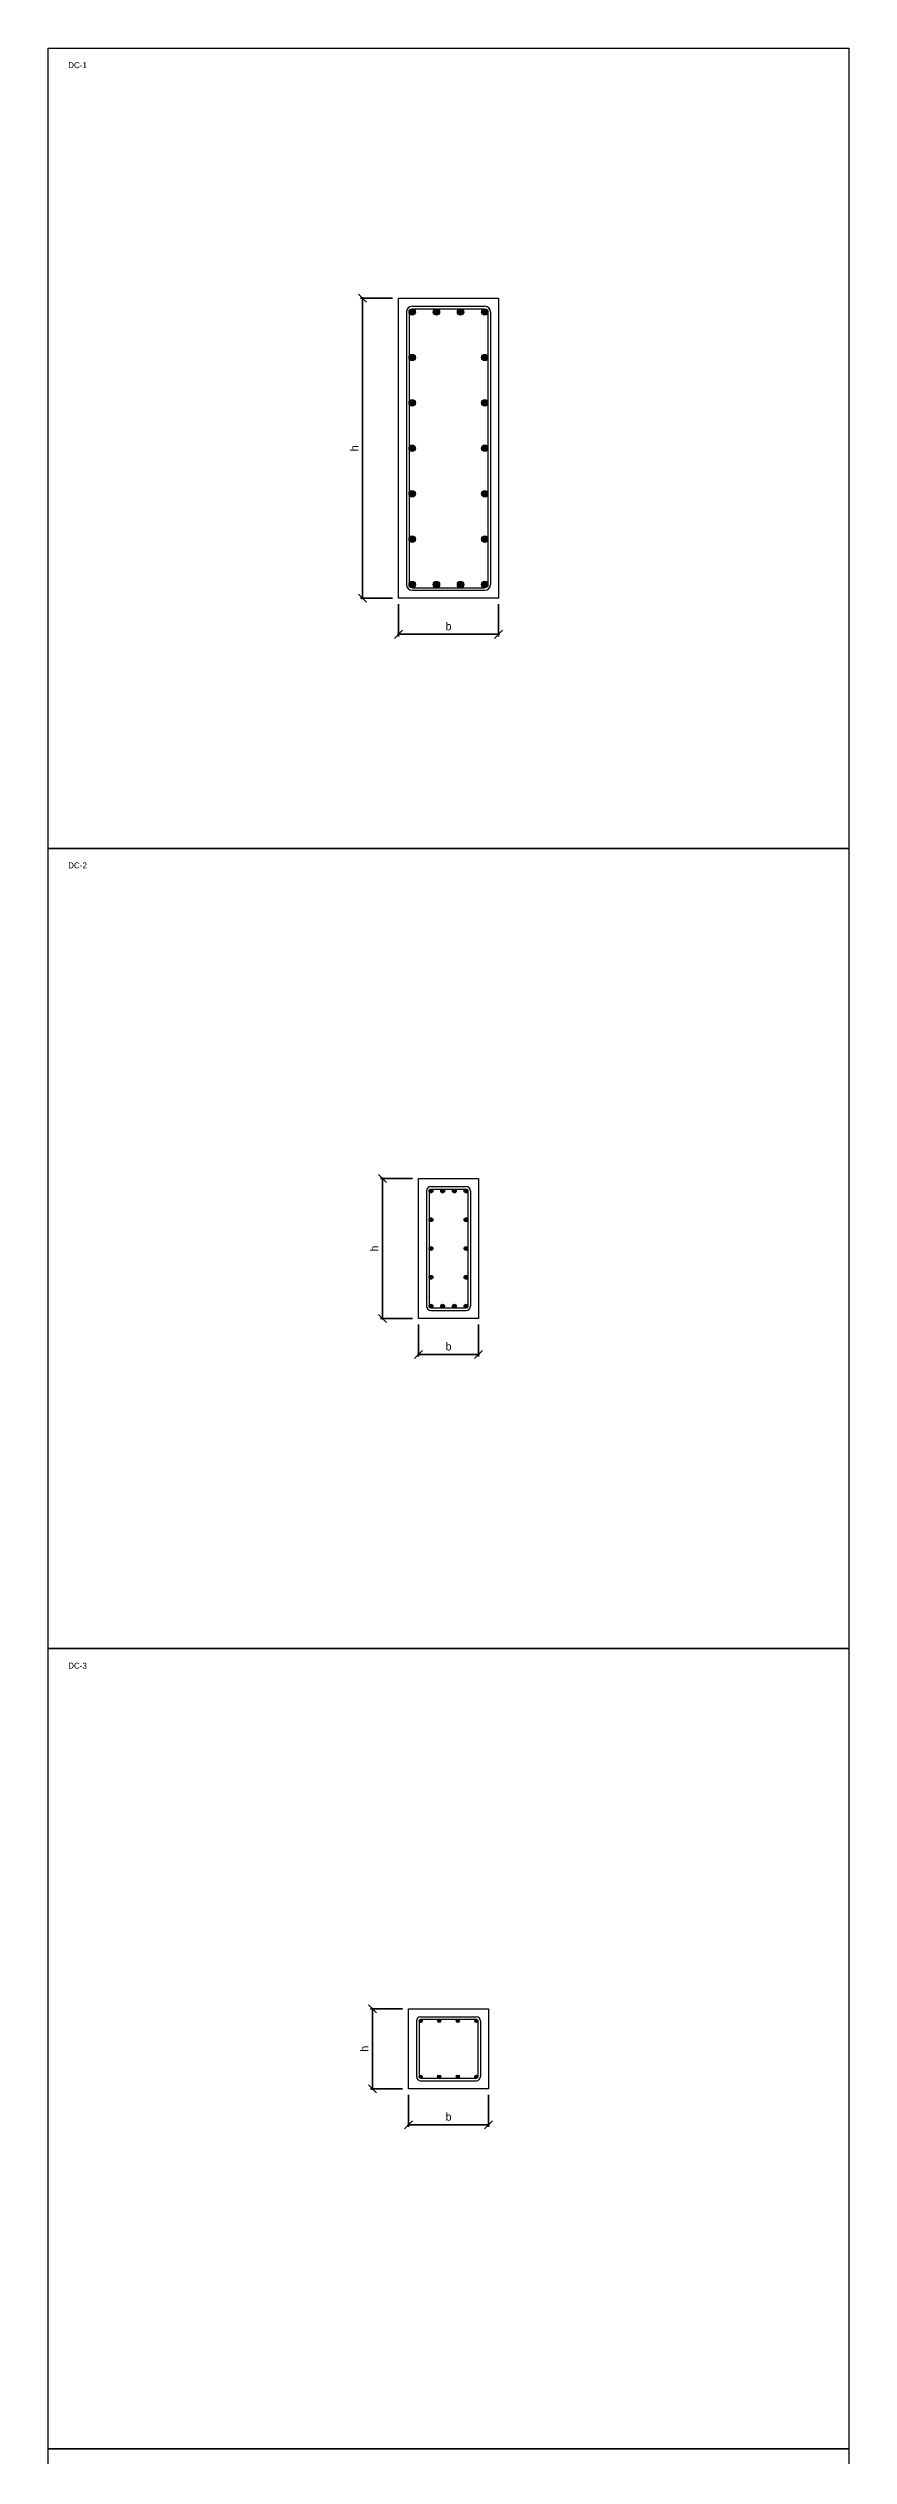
# Model space of a CAD drawing. Header units: metres. Extents: x 100 to 4100, y -23900 to 100.
# Drawn here: x 100 to 4100, y -11935 to 100 of the extents above; entities that cross this region are included whole.
import ezdxf

# ---------------------------------------------------------------- set-up
doc = ezdxf.new("R2010")
doc.units = ezdxf.units.M
for name, color, linetype in [('Column', 3, 'Continuous'), ('DetailArea', 7, 'Continuous'), ('Rebar', 1, 'Continuous')]:
    doc.layers.add(name, color=color, linetype=linetype)
doc.styles.add('LiberationSerif', font='LiberationSerif-Regular.ttf')
doc.styles.add('OpenSansCondensed-Light', font='OpenSansCondensed-Light.ttf')
doc.dimstyles.new('EZDXF', dxfattribs={"dimtxt": 0.25, "dimasz": 0.175, "dimexe": 0.375, "dimexo": 0.125, "dimgap": 0.1, "dimtad": 1, "dimlfac": 100, "dimzin": 12, "dimdsep": 46, "dimtxsty": 'OpenSansCondensed-Light', "dimblk": 'ARCHTICK', "dimcen": 2.5, "dimazin": 3, "dimtfac": 0.5, "dimtmove": 2, "dimatfit": 3})

# ---------------------------------------------------------------- blocks, each defined once
blk = doc.blocks.new('_ARCHTICK')
at = {"color": 0, "linetype": 'BYBLOCK', "const_width": 0.15}
blk.add_lwpolyline([(-0.5, -0.5), (0.5, 0.5)], dxfattribs=at)

msp = doc.modelspace()

# ---------------------------------------------------------------- hatches: boundary and pattern name
h = msp.add_hatch(color=1)
h.dxf.hatch_style = 1
edge = h.paths.add_edge_path()
edge.add_ellipse((1918.83, -1218.83), major_axis=(16.13, 0), ratio=1, start_angle=0, end_angle=360)
h = msp.add_hatch(color=1)
h.dxf.hatch_style = 1
edge = h.paths.add_edge_path()
edge.add_ellipse((2039.61, -1218.83), major_axis=(16.13, 0), ratio=1, start_angle=0, end_angle=360)
h = msp.add_hatch(color=1)
h.dxf.hatch_style = 1
edge = h.paths.add_edge_path()
edge.add_ellipse((2160.39, -1218.83), major_axis=(16.13, 0), ratio=1, start_angle=0, end_angle=360)
h = msp.add_hatch(color=1)
h.dxf.hatch_style = 1
edge = h.paths.add_edge_path()
edge.add_ellipse((2281.17, -1218.83), major_axis=(16.13, 0), ratio=1, start_angle=0, end_angle=360)
h = msp.add_hatch(color=1)
h.dxf.hatch_style = 1
edge = h.paths.add_edge_path()
edge.add_ellipse((1918.83, -1445.88667), major_axis=(16.13, 0), ratio=1, start_angle=0, end_angle=360)
h = msp.add_hatch(color=1)
h.dxf.hatch_style = 1
edge = h.paths.add_edge_path()
edge.add_ellipse((2281.17, -1445.88667), major_axis=(16.13, 0), ratio=1, start_angle=0, end_angle=360)
h = msp.add_hatch(color=1)
h.dxf.hatch_style = 1
edge = h.paths.add_edge_path()
edge.add_ellipse((1918.83, -1672.94333), major_axis=(16.13, 0), ratio=1, start_angle=0, end_angle=360)
h = msp.add_hatch(color=1)
h.dxf.hatch_style = 1
edge = h.paths.add_edge_path()
edge.add_ellipse((2281.17, -1672.94333), major_axis=(16.13, 0), ratio=1, start_angle=0, end_angle=360)
h = msp.add_hatch(color=1)
h.dxf.hatch_style = 1
edge = h.paths.add_edge_path()
edge.add_ellipse((1918.83, -1900), major_axis=(16.13, 0), ratio=1, start_angle=0, end_angle=360)
h = msp.add_hatch(color=1)
h.dxf.hatch_style = 1
edge = h.paths.add_edge_path()
edge.add_ellipse((2281.17, -1900), major_axis=(16.13, 0), ratio=1, start_angle=0, end_angle=360)
h = msp.add_hatch(color=1)
h.dxf.hatch_style = 1
edge = h.paths.add_edge_path()
edge.add_ellipse((1918.83, -2127.05667), major_axis=(16.13, 0), ratio=1, start_angle=0, end_angle=360)
h = msp.add_hatch(color=1)
h.dxf.hatch_style = 1
edge = h.paths.add_edge_path()
edge.add_ellipse((2281.17, -2127.05667), major_axis=(16.13, 0), ratio=1, start_angle=0, end_angle=360)
h = msp.add_hatch(color=1)
h.dxf.hatch_style = 1
edge = h.paths.add_edge_path()
edge.add_ellipse((1918.83, -2354.11333), major_axis=(16.13, 0), ratio=1, start_angle=0, end_angle=360)
h = msp.add_hatch(color=1)
h.dxf.hatch_style = 1
edge = h.paths.add_edge_path()
edge.add_ellipse((2281.17, -2354.11333), major_axis=(16.13, 0), ratio=1, start_angle=0, end_angle=360)
h = msp.add_hatch(color=1)
h.dxf.hatch_style = 1
edge = h.paths.add_edge_path()
edge.add_ellipse((1918.83, -2581.17), major_axis=(16.13, 0), ratio=1, start_angle=0, end_angle=360)
h = msp.add_hatch(color=1)
h.dxf.hatch_style = 1
edge = h.paths.add_edge_path()
edge.add_ellipse((2039.61, -2581.17), major_axis=(16.13, 0), ratio=1, start_angle=0, end_angle=360)
h = msp.add_hatch(color=1)
h.dxf.hatch_style = 1
edge = h.paths.add_edge_path()
edge.add_ellipse((2160.39, -2581.17), major_axis=(16.13, 0), ratio=1, start_angle=0, end_angle=360)
h = msp.add_hatch(color=1)
h.dxf.hatch_style = 1
edge = h.paths.add_edge_path()
edge.add_ellipse((2281.17, -2581.17), major_axis=(16.13, 0), ratio=1, start_angle=0, end_angle=360)
h = msp.add_hatch(color=1)
h.dxf.hatch_style = 1
edge = h.paths.add_edge_path()
edge.add_ellipse((2012.225, -5612.225), major_axis=(9.525, 0), ratio=1, start_angle=0, end_angle=360)
h = msp.add_hatch(color=1)
h.dxf.hatch_style = 1
edge = h.paths.add_edge_path()
edge.add_ellipse((2070.74167, -5612.225), major_axis=(9.525, 0), ratio=1, start_angle=0, end_angle=360)
h = msp.add_hatch(color=1)
h.dxf.hatch_style = 1
edge = h.paths.add_edge_path()
edge.add_ellipse((2129.25833, -5612.225), major_axis=(9.525, 0), ratio=1, start_angle=0, end_angle=360)
h = msp.add_hatch(color=1)
h.dxf.hatch_style = 1
edge = h.paths.add_edge_path()
edge.add_ellipse((2187.775, -5612.225), major_axis=(9.525, 0), ratio=1, start_angle=0, end_angle=360)
h = msp.add_hatch(color=1)
h.dxf.hatch_style = 1
edge = h.paths.add_edge_path()
edge.add_ellipse((2012.225, -5756.1125), major_axis=(9.525, 0), ratio=1, start_angle=0, end_angle=360)
h = msp.add_hatch(color=1)
h.dxf.hatch_style = 1
edge = h.paths.add_edge_path()
edge.add_ellipse((2187.775, -5756.1125), major_axis=(9.525, 0), ratio=1, start_angle=0, end_angle=360)
h = msp.add_hatch(color=1)
h.dxf.hatch_style = 1
edge = h.paths.add_edge_path()
edge.add_ellipse((2012.225, -5900), major_axis=(9.525, 0), ratio=1, start_angle=0, end_angle=360)
h = msp.add_hatch(color=1)
h.dxf.hatch_style = 1
edge = h.paths.add_edge_path()
edge.add_ellipse((2187.775, -5900), major_axis=(9.525, 0), ratio=1, start_angle=0, end_angle=360)
h = msp.add_hatch(color=1)
h.dxf.hatch_style = 1
edge = h.paths.add_edge_path()
edge.add_ellipse((2012.225, -6043.8875), major_axis=(9.525, 0), ratio=1, start_angle=0, end_angle=360)
h = msp.add_hatch(color=1)
h.dxf.hatch_style = 1
edge = h.paths.add_edge_path()
edge.add_ellipse((2187.775, -6043.8875), major_axis=(9.525, 0), ratio=1, start_angle=0, end_angle=360)
h = msp.add_hatch(color=1)
h.dxf.hatch_style = 1
edge = h.paths.add_edge_path()
edge.add_ellipse((2012.225, -6187.775), major_axis=(9.525, 0), ratio=1, start_angle=0, end_angle=360)
h = msp.add_hatch(color=1)
h.dxf.hatch_style = 1
edge = h.paths.add_edge_path()
edge.add_ellipse((2070.74167, -6187.775), major_axis=(9.525, 0), ratio=1, start_angle=0, end_angle=360)
h = msp.add_hatch(color=1)
h.dxf.hatch_style = 1
edge = h.paths.add_edge_path()
edge.add_ellipse((2129.25833, -6187.775), major_axis=(9.525, 0), ratio=1, start_angle=0, end_angle=360)
h = msp.add_hatch(color=1)
h.dxf.hatch_style = 1
edge = h.paths.add_edge_path()
edge.add_ellipse((2187.775, -6187.775), major_axis=(9.525, 0), ratio=1, start_angle=0, end_angle=360)
h = msp.add_hatch(color=1)
h.dxf.hatch_style = 1
edge = h.paths.add_edge_path()
edge.add_ellipse((1960.6375, -9760.6375), major_axis=(7.9375, 0), ratio=1, start_angle=0, end_angle=360)
h = msp.add_hatch(color=1)
h.dxf.hatch_style = 1
edge = h.paths.add_edge_path()
edge.add_ellipse((2053.54583, -9760.6375), major_axis=(7.9375, 0), ratio=1, start_angle=0, end_angle=360)
h = msp.add_hatch(color=1)
h.dxf.hatch_style = 1
edge = h.paths.add_edge_path()
edge.add_ellipse((2146.45417, -9760.6375), major_axis=(7.9375, 0), ratio=1, start_angle=0, end_angle=360)
h = msp.add_hatch(color=1)
h.dxf.hatch_style = 1
edge = h.paths.add_edge_path()
edge.add_ellipse((2239.3625, -9760.6375), major_axis=(7.9375, 0), ratio=1, start_angle=0, end_angle=360)
h = msp.add_hatch(color=1)
h.dxf.hatch_style = 1
edge = h.paths.add_edge_path()
edge.add_ellipse((1960.6375, -10039.3625), major_axis=(7.9375, 0), ratio=1, start_angle=0, end_angle=360)
h = msp.add_hatch(color=1)
h.dxf.hatch_style = 1
edge = h.paths.add_edge_path()
edge.add_ellipse((2053.54583, -10039.3625), major_axis=(7.9375, 0), ratio=1, start_angle=0, end_angle=360)
h = msp.add_hatch(color=1)
h.dxf.hatch_style = 1
edge = h.paths.add_edge_path()
edge.add_ellipse((2146.45417, -10039.3625), major_axis=(7.9375, 0), ratio=1, start_angle=0, end_angle=360)
h = msp.add_hatch(color=1)
h.dxf.hatch_style = 1
edge = h.paths.add_edge_path()
edge.add_ellipse((2239.3625, -10039.3625), major_axis=(7.9375, 0), ratio=1, start_angle=0, end_angle=360)

# ---------------------------------------------------------------- linework, layer by layer
at = {"layer": 'Column'}
for points in [[(1850, -1150), (2350, -1150), (2350, -2650), (1850, -2650), (1850, -1150)], [(1950, -5550), (2250, -5550), (2250, -6250), (1950, -6250), (1950, -5550)], [(1900, -9700), (2300, -9700), (2300, -10100), (1900, -10100), (1900, -9700)]]:
    msp.add_lwpolyline(points, dxfattribs=at)
at = {"layer": 'DetailArea'}
for points in [[(100, 100), (4100, 100), (4100, -3900), (100, -3900), (100, 100)], [(100, -3900), (4100, -3900), (4100, -7900), (100, -7900), (100, -3900)], [(100, -7900), (4100, -7900), (4100, -11900), (100, -11900), (100, -7900)], [(100, -11900), (4100, -11900), (4100, -15900), (100, -15900), (100, -11900)]]:
    msp.add_lwpolyline(points, dxfattribs=at)
at = {"layer": 'Rebar'}
for points in [[(1918.83, -1190), (2281.17, -1190)], [(1918.83, -1202.7), (2281.17, -1202.7)], [(1890, -1218.83), (1890, -2581.17)], [(1902.7, -1218.83), (1902.7, -2581.17)], [(2297.3, -1218.83), (2297.3, -2581.17)], [(2310, -1218.83), (2310, -2581.17)], [(1918.83, -2597.3), (2281.17, -2597.3)], [(1918.83, -2610), (2281.17, -2610)], [(1990, -5612.225), (1990, -6187.775)], [(2002.7, -5612.225), (2002.7, -6187.775)], [(2012.225, -5590), (2187.775, -5590)], [(2012.225, -5602.7), (2187.775, -5602.7)], [(2197.3, -5612.225), (2197.3, -6187.775)], [(2210, -5612.225), (2210, -6187.775)], [(2012.225, -6197.3), (2187.775, -6197.3)], [(2012.225, -6210), (2187.775, -6210)], [(1960.6375, -9740), (2239.3625, -9740)], [(1940, -9760.6375), (1940, -10039.3625)], [(1952.7, -9760.6375), (1952.7, -10039.3625)], [(1960.6375, -9752.7), (2239.3625, -9752.7)], [(2247.3, -9760.6375), (2247.3, -10039.3625)], [(2260, -9760.6375), (2260, -10039.3625)], [(1960.6375, -10047.3), (2239.3625, -10047.3)], [(1960.6375, -10060), (2239.3625, -10060)]]:
    msp.add_lwpolyline(points, dxfattribs=at)
for centre, radius in [((1918.83, -1218.83), 16.13), ((2039.61, -1218.83), 16.13), ((2160.39, -1218.83), 16.13), ((2281.17, -1218.83), 16.13), ((1918.83, -1445.88667), 16.13), ((2281.17, -1445.88667), 16.13), ((1918.83, -1672.94333), 16.13), ((2281.17, -1672.94333), 16.13), ((1918.83, -1900), 16.13), ((2281.17, -1900), 16.13), ((1918.83, -2127.05667), 16.13), ((2281.17, -2127.05667), 16.13), ((1918.83, -2354.11333), 16.13), ((2281.17, -2354.11333), 16.13), ((1918.83, -2581.17), 16.13), ((2039.61, -2581.17), 16.13), ((2160.39, -2581.17), 16.13), ((2281.17, -2581.17), 16.13), ((2012.225, -5612.225), 9.525), ((2070.74167, -5612.225), 9.525), ((2129.25833, -5612.225), 9.525), ((2187.775, -5612.225), 9.525), ((2012.225, -5756.1125), 9.525), ((2187.775, -5756.1125), 9.525), ((2012.225, -5900), 9.525), ((2187.775, -5900), 9.525), ((2012.225, -6043.8875), 9.525), ((2187.775, -6043.8875), 9.525), ((2012.225, -6187.775), 9.525), ((2070.74167, -6187.775), 9.525), ((2129.25833, -6187.775), 9.525), ((2187.775, -6187.775), 9.525), ((1960.6375, -9760.6375), 7.9375), ((2053.54583, -9760.6375), 7.9375), ((2146.45417, -9760.6375), 7.9375), ((2239.3625, -9760.6375), 7.9375), ((1960.6375, -10039.3625), 7.9375), ((2053.54583, -10039.3625), 7.9375), ((2146.45417, -10039.3625), 7.9375), ((2239.3625, -10039.3625), 7.9375)]:
    msp.add_circle(centre, radius, dxfattribs=at)
for centre, radius, start, end in [((1918.83, -1218.83), 28.83, 90, 180), ((2281.17, -1218.83), 28.83, 0, 90), ((1918.83, -2581.17), 28.83, 180, 270), ((2281.17, -2581.17), 28.83, 270, 0), ((2012.225, -5612.225), 22.225, 90, 180), ((2187.775, -5612.225), 22.225, 0, 90), ((2012.225, -6187.775), 22.225, 180, 270), ((2187.775, -6187.775), 22.225, 270, 0), ((1960.6375, -9760.6375), 20.6375, 90, 180), ((2239.3625, -9760.6375), 20.6375, 0, 90), ((1960.6375, -10039.3625), 20.6375, 180, 270), ((2239.3625, -10039.3625), 20.6375, 270, 0)]:
    msp.add_arc(centre, radius, start, end, dxfattribs=at)

# ---------------------------------------------------------------- texts
at = {"style": 'LiberationSerif'}
for s, p in [('DC-1', (200, 0)), ('DC-2', (200, -4000)), ('DC-3', (200, -8000))]:
    msp.add_text(s, height=30, dxfattribs=at).set_placement(p)

# ---------------------------------------------------------------- dimensions: what is measured, and where the dimension line sits
for base, p1, p2 in [((1670, -2650), (1850, -2650), (1850, -1150)), ((1770, -6250), (1950, -6250), (1950, -5550)), ((1720, -10100), (1900, -10100), (1900, -9700))]:
    msp.add_linear_dim(base=base, p1=p1, p2=p2, angle=90, text='h', dimstyle='EZDXF', override={"dimtxt": 40, "dimexe": 10, "dimexo": 30, "dimgap": 20, "dimtxsty": 'LiberationSerif', "dimtsz": 20, "dimdle": 5, "dimclrd": 1, "dimclre": 1, "dimclrt": 1, "dimlwd": 35, "dimlwe": 35}).render()
for base, p1, p2 in [((1850, -2830), (1850, -2650), (2350, -2650)), ((1950, -6430), (1950, -6250), (2250, -6250)), ((1900, -10280), (1900, -10100), (2300, -10100))]:
    msp.add_linear_dim(base=base, p1=p1, p2=p2, text='b', dimstyle='EZDXF', override={"dimtxt": 40, "dimexe": 10, "dimexo": 30, "dimgap": 20, "dimtxsty": 'LiberationSerif', "dimtsz": 20, "dimdle": 5, "dimclrd": 1, "dimclre": 1, "dimclrt": 1, "dimlwd": 35, "dimlwe": 35}).render()

doc.saveas('drawing.dxf')
